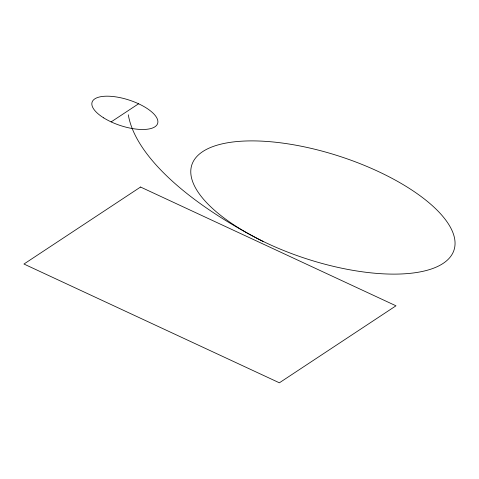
<?xml version="1.0" encoding="UTF-8"?>
<svg xmlns="http://www.w3.org/2000/svg" width="479" height="479" viewBox="0 0 479 479"><rect width="100%" height="100%" fill="white"/><g stroke="black" fill="none" stroke-linecap="round" stroke-linejoin="round"><path stroke-width="0.72" d="M111.146 121.9L138.581 103.781M263.037 241.416A276.611 108.08 18 0 1 128.324 114.798M140.551 187.032L23.95 264.031L279.383 382.805L395.983 305.806L140.551 187.032M103.68 117.876A34.458 13.466 18 0 0 157.405 124.067A34.458 13.466 18 0 0 113.505 96.572A34.458 13.466 18 0 0 103.68 117.876M241.254 229.543A137.826 53.852 18 0 0 453.709 250.93A137.826 53.852 18 0 0 273.784 142.047A137.826 53.852 18 0 0 241.254 229.543"/></g></svg>
